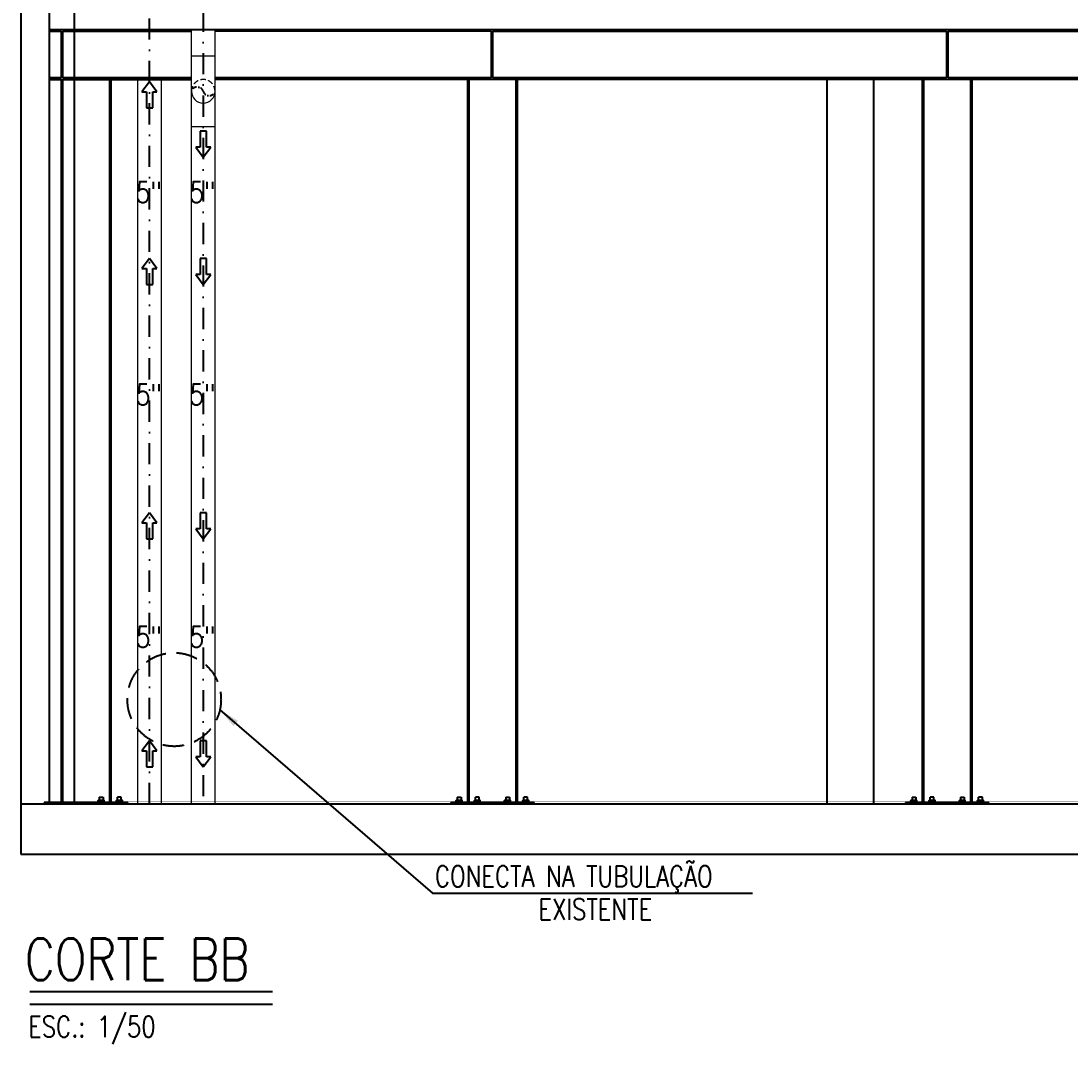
# Model space of a CAD drawing. Header units: millimetres. Extents: x -312439 to 477422, y -331570 to 212570.
# Drawn here: x 357125 to 363404, y 199245 to 205365 of the extents above; entities that cross this region are included whole.
import ezdxf
from ezdxf.enums import TextEntityAlignment as Align

# ---------------------------------------------------------------- set-up
doc = ezdxf.new("R2010")
doc.units = ezdxf.units.MM
doc.linetypes.add('DASHDOT', pattern=[25.4, 12.7, -6.35, 0, -6.35])
doc.linetypes.add('HIDDEN', pattern=[9.525, 6.35, -3.175])
for name, color, linetype in [('1', 7, 'Continuous'), ('2', 2, 'Continuous'), ('4', 4, 'Continuous'), ('ARCONDTEXTO', 4, 'Continuous'), ('TEXTO FORMATO', 4, 'Continuous')]:
    doc.layers.add(name, color=color, linetype=linetype)
doc.styles.add('ROMAND', font='ROMAND.SHX')
doc.styles.add('ROMANS', font='romans.shx', dxfattribs={"height": 187.5})
doc.dimstyles.new('1-50 (MILIMETRO)', dxfattribs={"dimscale": 0, "dimtxt": 125, "dimasz": 125, "dimexe": 100, "dimexo": 100, "dimgap": 50, "dimtad": 0, "dimdec": 0, "dimzin": 0, "dimdsep": 46, "dimtxsty": 'ROMAND', "dimcen": -390, "dimclrd": 1, "dimclre": 1, "dimclrt": 3, "dimadec": 0, "dimazin": 0, "dimtfac": 1, "dimtdec": 0, "dimtix": 1, "dimtmove": 2, "dimatfit": 2, "dimfxl": 1, "dimtvp": 1, "dimtolj": 1, "dimtzin": 0, "dimarcsym": 0})

msp = doc.modelspace()

# ---------------------------------------------------------------- linework, layer by layer
at = {"color": 1, "linetype": 'Continuous', "extrusion": (0, 1, 0)}
for p, q in [((357124.798, 208214.228, 0), (357124.798, 200380.452, 0)), ((357294.798, 200680.452, 0), (357294.798, 208130.452, 0)), ((357294.798, 205305.374, 0), (357364.798, 205305.374, 0)), ((357364.798, 205305.374, 0), (357364.798, 205025.374, 0)), ((357374.798, 205305.374, 0), (358145.118, 205305.374, 0)), ((357374.798, 205025.374, 0), (357374.798, 205305.374, 0)), ((359939.798, 205305.374, 0), (358286.418, 205305.374, 0)), ((359869.798, 205315.374, 0), (359869.798, 205305.374, 0)), ((359939.798, 205305.374, 0), (359939.798, 205025.374, 0)), ((359949.798, 205305.374, 0), (362664.798, 205305.374, 0)), ((359949.798, 205025.374, 0), (359949.798, 205305.374, 0)), ((360019.798, 205305.374, 0), (360019.798, 205315.374, 0)), ((362594.798, 205315.374, 0), (362594.798, 205305.374, 0)), ((362664.798, 205305.374, 0), (362664.798, 205025.374, 0)), ((362674.798, 205305.374, 0), (365389.798, 205305.374, 0)), ((362674.798, 205025.374, 0), (362674.798, 205305.374, 0)), ((362744.798, 205305.374, 0), (362744.798, 205315.374, 0)), ((357364.798, 205025.374, 0), (357294.798, 205025.374, 0)), ((357294.798, 205015.374, 0), (358145.118, 205015.374, 0)), ((357364.423, 205015.374, 0), (357364.423, 200690.452, 0)), ((357374.423, 200690.452, 0), (357374.423, 205015.374, 0)), ((358145.118, 205025.374, 0), (357374.798, 205025.374, 0)), ((357654.423, 205015.374, 0), (357654.423, 200690.452, 0)), ((357664.423, 200690.452, 0), (357664.423, 205015.374, 0)), ((357894.798, 205001.248, 0), (357848.498, 204941.17, 0)), ((357938.652, 204941.17, 0), (357894.798, 205001.248, 0)), ((359939.798, 205025.374, 0), (358286.418, 205025.374, 0)), ((367835.172, 205015.374, 0), (358286.418, 205015.374, 0)), ((359797.191, 205015.374, 0), (359797.191, 200690.452, 0)), ((359807.191, 200690.452, 0), (359807.191, 205015.374, 0)), ((359869.798, 205025.374, 0), (359869.798, 205015.374, 0)), ((362664.798, 205025.374, 0), (359949.798, 205025.374, 0)), ((360019.798, 205015.374, 0), (360019.798, 205025.374, 0)), ((360087.191, 205015.374, 0), (360087.191, 200690.452, 0)), ((360097.191, 200690.452, 0), (360097.191, 205015.374, 0)), ((361949.798, 200680.452, 0), (361949.798, 205015.374, 0)), ((362229.798, 200680.452, 0), (362229.798, 205015.374, 0)), ((362519.148, 205015.374, 0), (362519.148, 200690.452, 0)), ((362529.148, 200690.452, 0), (362529.148, 205015.374, 0)), ((362594.798, 205025.374, 0), (362594.798, 205015.374, 0)), ((365389.798, 205025.374, 0), (362674.798, 205025.374, 0)), ((362744.798, 205015.374, 0), (362744.798, 205025.374, 0)), ((362809.148, 205015.374, 0), (362809.148, 200690.452, 0)), ((362819.148, 200690.452, 0), (362819.148, 205015.374, 0)), ((357848.498, 204941.17, 0), (357875.62, 204941.17, 0)), ((357875.62, 204941.17, 0), (357875.62, 204845.85, 0)), ((357913.975, 204845.85, 0), (357913.975, 204941.17, 0)), ((357913.975, 204941.17, 0), (357938.652, 204941.17, 0)), ((357875.62, 204845.85, 0), (357913.975, 204845.85, 0)), ((357894.798, 203944.263, 0), (357848.498, 203884.185, 0)), ((357938.652, 203884.185, 0), (357894.798, 203944.263, 0)), ((357848.498, 203884.185, 0), (357875.62, 203884.185, 0)), ((357875.62, 203884.185, 0), (357875.62, 203788.866, 0)), ((357913.975, 203788.866, 0), (357913.975, 203884.185, 0)), ((357913.975, 203884.185, 0), (357938.652, 203884.185, 0)), ((357875.62, 203788.866, 0), (357913.975, 203788.866, 0)), ((357894.798, 202422.554, 0), (357848.498, 202362.476, 0)), ((357938.652, 202362.476, 0), (357894.798, 202422.554, 0)), ((357848.498, 202362.476, 0), (357875.62, 202362.476, 0)), ((357875.62, 202362.476, 0), (357875.62, 202267.156, 0)), ((357913.975, 202267.156, 0), (357913.975, 202362.476, 0)), ((357913.975, 202362.476, 0), (357938.652, 202362.476, 0)), ((357875.62, 202267.156, 0), (357913.975, 202267.156, 0)), ((357894.798, 201058.309, 0), (357848.498, 200998.231, 0)), ((357938.652, 200998.231, 0), (357894.798, 201058.309, 0)), ((357848.498, 200998.231, 0), (357875.62, 200998.231, 0)), ((357875.62, 200998.231, 0), (357875.62, 200902.912, 0)), ((357913.975, 200902.912, 0), (357913.975, 200998.231, 0)), ((357913.975, 200998.231, 0), (357938.652, 200998.231, 0)), ((357875.62, 200902.912, 0), (357913.975, 200902.912, 0)), ((357587.162, 200702.452, 0), (357622.669, 200702.452, 0)), ((357587.162, 200692.037, 0), (357587.162, 200700.866, 0)), ((357593.806, 200721.707, 0), (357616.026, 200721.707, 0)), ((357593.806, 200721.707, 0), (357593.806, 200702.452, 0)), ((357604.916, 200692.037, 0), (357604.916, 200700.866, 0)), ((357616.026, 200721.707, 0), (357616.026, 200702.452, 0)), ((357622.669, 200692.037, 0), (357622.669, 200700.866, 0)), ((357731.684, 200702.452, 0), (357696.177, 200702.452, 0)), ((357696.177, 200692.037, 0), (357696.177, 200700.866, 0)), ((357725.04, 200721.707, 0), (357702.82, 200721.707, 0)), ((357702.82, 200702.452, 0), (357702.82, 200721.707, 0)), ((357713.93, 200692.037, 0), (357713.93, 200700.866, 0)), ((357725.04, 200702.452, 0), (357725.04, 200721.707, 0)), ((357731.684, 200692.037, 0), (357731.684, 200700.866, 0)), ((359729.931, 200702.452, 0), (359765.438, 200702.452, 0)), ((359729.931, 200692.037, 0), (359729.931, 200700.866, 0)), ((359736.574, 200721.707, 0), (359758.794, 200721.707, 0)), ((359736.574, 200721.707, 0), (359736.574, 200702.452, 0)), ((359747.684, 200692.037, 0), (359747.684, 200700.866, 0)), ((359758.794, 200721.707, 0), (359758.794, 200702.452, 0)), ((359765.438, 200692.037, 0), (359765.438, 200700.866, 0)), ((359874.452, 200702.452, 0), (359838.945, 200702.452, 0)), ((359838.945, 200692.037, 0), (359838.945, 200700.866, 0)), ((359867.808, 200721.707, 0), (359845.588, 200721.707, 0)), ((359845.588, 200702.452, 0), (359845.588, 200721.707, 0)), ((359856.698, 200692.037, 0), (359856.698, 200700.866, 0)), ((359867.808, 200702.452, 0), (359867.808, 200721.707, 0)), ((359874.452, 200692.037, 0), (359874.452, 200700.866, 0)), ((360019.931, 200702.452, 0), (360055.438, 200702.452, 0)), ((360019.931, 200692.037, 0), (360019.931, 200700.866, 0)), ((360026.574, 200721.707, 0), (360048.794, 200721.707, 0)), ((360026.574, 200721.707, 0), (360026.574, 200702.452, 0)), ((360037.684, 200692.037, 0), (360037.684, 200700.866, 0)), ((360048.794, 200721.707, 0), (360048.794, 200702.452, 0)), ((360055.438, 200692.037, 0), (360055.438, 200700.866, 0)), ((360164.452, 200702.452, 0), (360128.945, 200702.452, 0)), ((360128.945, 200692.037, 0), (360128.945, 200700.866, 0)), ((360157.808, 200721.707, 0), (360135.588, 200721.707, 0)), ((360135.588, 200702.452, 0), (360135.588, 200721.707, 0)), ((360146.698, 200692.037, 0), (360146.698, 200700.866, 0)), ((360157.808, 200702.452, 0), (360157.808, 200721.707, 0)), ((360164.452, 200692.037, 0), (360164.452, 200700.866, 0)), ((362451.887, 200702.452, 0), (362487.394, 200702.452, 0)), ((362451.887, 200692.037, 0), (362451.887, 200700.866, 0)), ((362458.531, 200721.707, 0), (362480.751, 200721.707, 0)), ((362458.531, 200721.707, 0), (362458.531, 200702.452, 0)), ((362469.641, 200692.037, 0), (362469.641, 200700.866, 0)), ((362480.751, 200721.707, 0), (362480.751, 200702.452, 0)), ((362487.394, 200692.037, 0), (362487.394, 200700.866, 0)), ((362596.409, 200702.452, 0), (362560.902, 200702.452, 0)), ((362560.902, 200692.037, 0), (362560.902, 200700.866, 0)), ((362589.765, 200721.707, 0), (362567.545, 200721.707, 0)), ((362567.545, 200702.452, 0), (362567.545, 200721.707, 0)), ((362578.655, 200692.037, 0), (362578.655, 200700.866, 0)), ((362589.765, 200702.452, 0), (362589.765, 200721.707, 0)), ((362596.409, 200692.037, 0), (362596.409, 200700.866, 0)), ((362741.887, 200702.452, 0), (362777.394, 200702.452, 0)), ((362741.887, 200692.037, 0), (362741.887, 200700.866, 0)), ((362748.531, 200721.707, 0), (362770.751, 200721.707, 0)), ((362748.531, 200721.707, 0), (362748.531, 200702.452, 0)), ((362759.641, 200692.037, 0), (362759.641, 200700.866, 0)), ((362770.751, 200721.707, 0), (362770.751, 200702.452, 0)), ((362777.394, 200692.037, 0), (362777.394, 200700.866, 0)), ((362886.409, 200702.452, 0), (362850.902, 200702.452, 0)), ((362850.902, 200692.037, 0), (362850.902, 200700.866, 0)), ((362879.765, 200721.707, 0), (362857.545, 200721.707, 0)), ((362857.545, 200702.452, 0), (362857.545, 200721.707, 0)), ((362868.655, 200692.037, 0), (362868.655, 200700.866, 0)), ((362879.765, 200702.452, 0), (362879.765, 200721.707, 0)), ((362886.409, 200692.037, 0), (362886.409, 200700.866, 0)), ((357264.423, 200690.452, 0), (357264.423, 200680.452, 0)), ((357764.423, 200690.452, 0), (357264.423, 200690.452, 0)), ((357764.423, 200680.452, 0), (357764.423, 200690.452, 0)), ((360197.191, 200690.452, 0), (359697.191, 200690.452, 0)), ((359697.191, 200690.452, 0), (359697.191, 200680.452, 0)), ((360197.191, 200680.452, 0), (360197.191, 200690.452, 0)), ((362919.148, 200690.452, 0), (362419.148, 200690.452, 0)), ((362419.148, 200690.452, 0), (362419.148, 200680.452, 0)), ((362919.148, 200680.452, 0), (362919.148, 200690.452, 0))]:
    msp.add_line(p, q, dxfattribs=at)
at = {"color": 6, "linetype": 'DASHDOT', "ltscale": 10}
for p, q in [((358215.768, 207460.656, 0), (358215.768, 200680.452, 0)), ((357894.798, 200680.452, 0), (357894.798, 206043.077, 0))]:
    msp.add_line(p, q, dxfattribs=at)
at = {"color": 1, "linetype": 'Continuous', "extrusion": (4.71111e-32, -1.77087e-31, -1)}
msp.add_line((357444.798, 200680.452, 0), (357444.798, 207360.452, 0), dxfattribs=at)
at = {"color": 1, "linetype": 'Continuous', "extrusion": (-1.05669e-32, 1.07679e-31, -1)}
msp.add_line((357294.798, 205315.374, 0), (368194.798, 205315.374, 0), dxfattribs=at)
at = {"color": 5, "linetype": 'Continuous', "lineweight": 0, "extrusion": (0, 1, 0)}
for p, q in [((358145.118, 200680.452, 0), (358145.118, 205315.374, 0)), ((358286.418, 200680.452, 0), (358286.418, 205315.374, 0)), ((358145.118, 205156.674, 0), (358286.418, 205156.674, 0)), ((357824.148, 200680.452, 0), (357824.148, 205015.374, 0)), ((357965.448, 200680.452, 0), (357965.448, 205015.374, 0)), ((358286.418, 204732.774, 0), (358145.118, 204732.774, 0))]:
    msp.add_line(p, q, dxfattribs=at)
at = {"color": 4, "linetype": 'Continuous', "extrusion": (0, 1, 0)}
for p, q in [((358196.591, 204705.547, 0), (358196.591, 204610.228, 0)), ((358234.946, 204705.547, 0), (358196.591, 204705.547, 0)), ((358234.946, 204610.228, 0), (358234.946, 204705.547, 0)), ((358171.914, 204610.228, 0), (358215.768, 204550.15, 0)), ((358196.591, 204610.228, 0), (358171.914, 204610.228, 0)), ((358215.768, 204550.15, 0), (358262.068, 204610.228, 0)), ((358262.068, 204610.228, 0), (358234.946, 204610.228, 0)), ((358196.591, 203944.263, 0), (358196.591, 203848.944, 0)), ((358234.946, 203944.263, 0), (358196.591, 203944.263, 0)), ((358234.946, 203848.944, 0), (358234.946, 203944.263, 0)), ((358171.914, 203848.944, 0), (358215.768, 203788.866, 0)), ((358196.591, 203848.944, 0), (358171.914, 203848.944, 0)), ((358215.768, 203788.866, 0), (358262.068, 203848.944, 0)), ((358262.068, 203848.944, 0), (358234.946, 203848.944, 0)), ((358196.591, 202422.554, 0), (358196.591, 202327.234, 0)), ((358234.946, 202422.554, 0), (358196.591, 202422.554, 0)), ((358234.946, 202327.234, 0), (358234.946, 202422.554, 0)), ((358171.914, 202327.234, 0), (358215.768, 202267.156, 0)), ((358196.591, 202327.234, 0), (358171.914, 202327.234, 0)), ((358215.768, 202267.156, 0), (358262.068, 202327.234, 0)), ((358262.068, 202327.234, 0), (358234.946, 202327.234, 0)), ((358196.591, 201058.309, 0), (358196.591, 200962.99, 0)), ((358234.946, 201058.309, 0), (358196.591, 201058.309, 0)), ((358234.946, 200962.99, 0), (358234.946, 201058.309, 0)), ((358171.914, 200962.99, 0), (358215.768, 200902.912, 0)), ((358196.591, 200962.99, 0), (358171.914, 200962.99, 0)), ((358215.768, 200902.912, 0), (358262.068, 200962.99, 0)), ((358262.068, 200962.99, 0), (358234.946, 200962.99, 0))]:
    msp.add_line(p, q, dxfattribs=at)
at = {"color": 1, "linetype": 'Continuous', "extrusion": (-6.76207e-33, 2.63757e-32, -1)}
for p, q in [((368414.798, 200680.452, 0), (357124.798, 200680.452, 0)), ((357124.798, 200380.452, 0), (368944.798, 200380.452, 0))]:
    msp.add_line(p, q, dxfattribs=at)
at = {"color": 1, "linetype": 'HIDDEN', "ltscale": 20}
msp.add_circle((358042.077, 201305.701, 0), 280.061, dxfattribs=at)
at = {"color": 1, "linetype": 'HIDDEN', "lineweight": 0, "ltscale": 5}
msp.add_arc((358215.768, 204944.724, 0), 70.65, 0, 180, dxfattribs=at)
at = {"color": 6, "linetype": 'DASHDOT', "ltscale": 2}
for centre, start, end in [((358180.443, 204933.579, 0), 17.5100773, 162.4899227), ((358251.093, 204955.868, 0), 197.5100773, 342.4899227)]:
    msp.add_arc(centre, 37.041, start, end, dxfattribs=at)
at = {"color": 5, "linetype": 'Continuous', "lineweight": 0}
msp.add_arc((358215.768, 204944.724, 0), 70.65, 180, 0, dxfattribs=at)
at = {"color": 1, "linetype": 'Continuous'}
for points, weights in [([(357587.162, 200700.866, 0), (357587.162, 200702.452, 0), (357587.162, 200702.452, 0)], [1, 1.03795484931, 1]), ([(357596.039, 200702.452, 0), (357591.919, 200702.452, 0), (357587.162, 200700.866, 0)], [1, 1.03795484931, 1]), ([(357604.916, 200700.866, 0), (357600.159, 200702.452, 0), (357596.039, 200702.452, 0)], [1, 1.0379548493, 1]), ([(357613.793, 200702.452, 0), (357609.673, 200702.452, 0), (357604.916, 200700.866, 0)], [1, 1.0379548493, 1]), ([(357622.669, 200700.866, 0), (357617.912, 200702.452, 0), (357613.793, 200702.452, 0)], [1, 1.0379548493, 1]), ([(357622.669, 200702.452, 0), (357622.669, 200702.452, 0), (357622.669, 200700.866, 0)], [1, 1.03795484931, 1]), ([(357696.177, 200702.452, 0), (357696.177, 200702.452, 0), (357696.177, 200700.866, 0)], [1, 1.03795484931, 1]), ([(357696.177, 200700.866, 0), (357700.934, 200702.452, 0), (357705.054, 200702.452, 0)], [1, 1.0379548493, 1]), ([(357705.054, 200702.452, 0), (357709.173, 200702.452, 0), (357713.93, 200700.866, 0)], [1, 1.0379548493, 1]), ([(357713.93, 200700.866, 0), (357718.687, 200702.452, 0), (357722.807, 200702.452, 0)], [1, 1.0379548493, 1]), ([(357722.807, 200702.452, 0), (357726.927, 200702.452, 0), (357731.684, 200700.866, 0)], [1, 1.03795484931, 1]), ([(357731.684, 200700.866, 0), (357731.684, 200702.452, 0), (357731.684, 200702.452, 0)], [1, 1.03795484931, 1]), ([(359729.931, 200700.866, 0), (359729.931, 200702.452, 0), (359729.931, 200702.452, 0)], [1, 1.03795484931, 1]), ([(359738.807, 200702.452, 0), (359734.688, 200702.452, 0), (359729.931, 200700.866, 0)], [1, 1.03795484931, 1]), ([(359747.684, 200700.866, 0), (359742.927, 200702.452, 0), (359738.807, 200702.452, 0)], [1, 1.0379548493, 1]), ([(359756.561, 200702.452, 0), (359752.441, 200702.452, 0), (359747.684, 200700.866, 0)], [1, 1.0379548493, 1]), ([(359765.438, 200700.866, 0), (359760.681, 200702.452, 0), (359756.561, 200702.452, 0)], [1, 1.0379548493, 1]), ([(359765.438, 200702.452, 0), (359765.438, 200702.452, 0), (359765.438, 200700.866, 0)], [1, 1.03795484931, 1]), ([(359838.945, 200702.452, 0), (359838.945, 200702.452, 0), (359838.945, 200700.866, 0)], [1, 1.03795484931, 1]), ([(359838.945, 200700.866, 0), (359843.702, 200702.452, 0), (359847.822, 200702.452, 0)], [1, 1.0379548493, 1]), ([(359847.822, 200702.452, 0), (359851.941, 200702.452, 0), (359856.698, 200700.866, 0)], [1, 1.0379548493, 1]), ([(359856.698, 200700.866, 0), (359861.455, 200702.452, 0), (359865.575, 200702.452, 0)], [1, 1.0379548493, 1]), ([(359865.575, 200702.452, 0), (359869.695, 200702.452, 0), (359874.452, 200700.866, 0)], [1, 1.03795484931, 1]), ([(359874.452, 200700.866, 0), (359874.452, 200702.452, 0), (359874.452, 200702.452, 0)], [1, 1.03795484931, 1]), ([(360019.931, 200700.866, 0), (360019.931, 200702.452, 0), (360019.931, 200702.452, 0)], [1, 1.03795484931, 1]), ([(360028.807, 200702.452, 0), (360024.688, 200702.452, 0), (360019.931, 200700.866, 0)], [1, 1.03795484931, 1]), ([(360037.684, 200700.866, 0), (360032.927, 200702.452, 0), (360028.807, 200702.452, 0)], [1, 1.0379548493, 1]), ([(360046.561, 200702.452, 0), (360042.441, 200702.452, 0), (360037.684, 200700.866, 0)], [1, 1.0379548493, 1]), ([(360055.438, 200700.866, 0), (360050.681, 200702.452, 0), (360046.561, 200702.452, 0)], [1, 1.0379548493, 1]), ([(360055.438, 200702.452, 0), (360055.438, 200702.452, 0), (360055.438, 200700.866, 0)], [1, 1.03795484931, 1]), ([(360128.945, 200702.452, 0), (360128.945, 200702.452, 0), (360128.945, 200700.866, 0)], [1, 1.03795484931, 1]), ([(360128.945, 200700.866, 0), (360133.702, 200702.452, 0), (360137.822, 200702.452, 0)], [1, 1.0379548493, 1]), ([(360137.822, 200702.452, 0), (360141.941, 200702.452, 0), (360146.698, 200700.866, 0)], [1, 1.0379548493, 1]), ([(360146.698, 200700.866, 0), (360151.455, 200702.452, 0), (360155.575, 200702.452, 0)], [1, 1.0379548493, 1]), ([(360155.575, 200702.452, 0), (360159.695, 200702.452, 0), (360164.452, 200700.866, 0)], [1, 1.03795484931, 1]), ([(360164.452, 200700.866, 0), (360164.452, 200702.452, 0), (360164.452, 200702.452, 0)], [1, 1.03795484931, 1]), ([(362451.887, 200700.866, 0), (362451.887, 200702.452, 0), (362451.887, 200702.452, 0)], [1, 1.03795484931, 1]), ([(362460.764, 200702.452, 0), (362456.644, 200702.452, 0), (362451.887, 200700.866, 0)], [1, 1.03795484931, 1]), ([(362469.641, 200700.866, 0), (362464.884, 200702.452, 0), (362460.764, 200702.452, 0)], [1, 1.0379548493, 1]), ([(362478.518, 200702.452, 0), (362474.398, 200702.452, 0), (362469.641, 200700.866, 0)], [1, 1.0379548493, 1]), ([(362487.394, 200700.866, 0), (362482.637, 200702.452, 0), (362478.518, 200702.452, 0)], [1, 1.0379548493, 1]), ([(362487.394, 200702.452, 0), (362487.394, 200702.452, 0), (362487.394, 200700.866, 0)], [1, 1.03795484931, 1]), ([(362560.902, 200702.452, 0), (362560.902, 200702.452, 0), (362560.902, 200700.866, 0)], [1, 1.03795484931, 1]), ([(362560.902, 200700.866, 0), (362565.659, 200702.452, 0), (362569.778, 200702.452, 0)], [1, 1.0379548493, 1]), ([(362569.778, 200702.452, 0), (362573.898, 200702.452, 0), (362578.655, 200700.866, 0)], [1, 1.0379548493, 1]), ([(362578.655, 200700.866, 0), (362583.412, 200702.452, 0), (362587.532, 200702.452, 0)], [1, 1.0379548493, 1]), ([(362587.532, 200702.452, 0), (362591.652, 200702.452, 0), (362596.409, 200700.866, 0)], [1, 1.03795484931, 1]), ([(362596.409, 200700.866, 0), (362596.409, 200702.452, 0), (362596.409, 200702.452, 0)], [1, 1.03795484931, 1]), ([(362741.887, 200700.866, 0), (362741.887, 200702.452, 0), (362741.887, 200702.452, 0)], [1, 1.03795484931, 1]), ([(362750.764, 200702.452, 0), (362746.644, 200702.452, 0), (362741.887, 200700.866, 0)], [1, 1.03795484931, 1]), ([(362759.641, 200700.866, 0), (362754.884, 200702.452, 0), (362750.764, 200702.452, 0)], [1, 1.0379548493, 1]), ([(362768.518, 200702.452, 0), (362764.398, 200702.452, 0), (362759.641, 200700.866, 0)], [1, 1.0379548493, 1]), ([(362777.394, 200700.866, 0), (362772.637, 200702.452, 0), (362768.518, 200702.452, 0)], [1, 1.0379548493, 1]), ([(362777.394, 200702.452, 0), (362777.394, 200702.452, 0), (362777.394, 200700.866, 0)], [1, 1.03795484931, 1]), ([(362850.902, 200702.452, 0), (362850.902, 200702.452, 0), (362850.902, 200700.866, 0)], [1, 1.03795484931, 1]), ([(362850.902, 200700.866, 0), (362855.659, 200702.452, 0), (362859.778, 200702.452, 0)], [1, 1.0379548493, 1]), ([(362859.778, 200702.452, 0), (362863.898, 200702.452, 0), (362868.655, 200700.866, 0)], [1, 1.0379548493, 1]), ([(362868.655, 200700.866, 0), (362873.412, 200702.452, 0), (362877.532, 200702.452, 0)], [1, 1.0379548493, 1]), ([(362877.532, 200702.452, 0), (362881.652, 200702.452, 0), (362886.409, 200700.866, 0)], [1, 1.03795484931, 1]), ([(362886.409, 200700.866, 0), (362886.409, 200702.452, 0), (362886.409, 200702.452, 0)], [1, 1.03795484931, 1]), ([(357587.162, 200690.452, 0), (357587.162, 200690.452, 0), (357587.162, 200692.037, 0)], [1, 1.03795484931, 1]), ([(357587.162, 200692.037, 0), (357591.919, 200690.452, 0), (357596.039, 200690.452, 0)], [1, 1.0379548493, 1]), ([(357596.039, 200690.452, 0), (357600.159, 200690.452, 0), (357604.916, 200692.037, 0)], [1, 1.0379548493, 1]), ([(357604.916, 200692.037, 0), (357609.673, 200690.452, 0), (357613.793, 200690.452, 0)], [1, 1.0379548493, 1]), ([(357613.793, 200690.452, 0), (357617.912, 200690.452, 0), (357622.669, 200692.037, 0)], [1, 1.0379548493, 1]), ([(357622.669, 200692.037, 0), (357622.669, 200690.452, 0), (357622.669, 200690.452, 0)], [1, 1.03795484931, 1]), ([(357696.177, 200692.037, 0), (357696.177, 200690.452, 0), (357696.177, 200690.452, 0)], [1, 1.03795484931, 1]), ([(357705.054, 200690.452, 0), (357700.934, 200690.452, 0), (357696.177, 200692.037, 0)], [1, 1.0379548493, 1]), ([(357713.93, 200692.037, 0), (357709.173, 200690.452, 0), (357705.054, 200690.452, 0)], [1, 1.0379548493, 1]), ([(357722.807, 200690.452, 0), (357718.687, 200690.452, 0), (357713.93, 200692.037, 0)], [1, 1.0379548493, 1]), ([(357731.684, 200692.037, 0), (357726.927, 200690.452, 0), (357722.807, 200690.452, 0)], [1, 1.0379548493, 1]), ([(357731.684, 200690.452, 0), (357731.684, 200690.452, 0), (357731.684, 200692.037, 0)], [1, 1.03795484931, 1]), ([(359729.931, 200690.452, 0), (359729.931, 200690.452, 0), (359729.931, 200692.037, 0)], [1, 1.03795484931, 1]), ([(359729.931, 200692.037, 0), (359734.688, 200690.452, 0), (359738.807, 200690.452, 0)], [1, 1.0379548493, 1]), ([(359738.807, 200690.452, 0), (359742.927, 200690.452, 0), (359747.684, 200692.037, 0)], [1, 1.0379548493, 1]), ([(359747.684, 200692.037, 0), (359752.441, 200690.452, 0), (359756.561, 200690.452, 0)], [1, 1.0379548493, 1]), ([(359756.561, 200690.452, 0), (359760.681, 200690.452, 0), (359765.438, 200692.037, 0)], [1, 1.0379548493, 1]), ([(359765.438, 200692.037, 0), (359765.438, 200690.452, 0), (359765.438, 200690.452, 0)], [1, 1.03795484931, 1]), ([(359838.945, 200692.037, 0), (359838.945, 200690.452, 0), (359838.945, 200690.452, 0)], [1, 1.03795484931, 1]), ([(359847.822, 200690.452, 0), (359843.702, 200690.452, 0), (359838.945, 200692.037, 0)], [1, 1.0379548493, 1]), ([(359856.698, 200692.037, 0), (359851.941, 200690.452, 0), (359847.822, 200690.452, 0)], [1, 1.0379548493, 1]), ([(359865.575, 200690.452, 0), (359861.455, 200690.452, 0), (359856.698, 200692.037, 0)], [1, 1.0379548493, 1]), ([(359874.452, 200692.037, 0), (359869.695, 200690.452, 0), (359865.575, 200690.452, 0)], [1, 1.0379548493, 1]), ([(359874.452, 200690.452, 0), (359874.452, 200690.452, 0), (359874.452, 200692.037, 0)], [1, 1.03795484931, 1]), ([(360019.931, 200690.452, 0), (360019.931, 200690.452, 0), (360019.931, 200692.037, 0)], [1, 1.03795484931, 1]), ([(360019.931, 200692.037, 0), (360024.688, 200690.452, 0), (360028.807, 200690.452, 0)], [1, 1.0379548493, 1]), ([(360028.807, 200690.452, 0), (360032.927, 200690.452, 0), (360037.684, 200692.037, 0)], [1, 1.0379548493, 1]), ([(360037.684, 200692.037, 0), (360042.441, 200690.452, 0), (360046.561, 200690.452, 0)], [1, 1.0379548493, 1]), ([(360046.561, 200690.452, 0), (360050.681, 200690.452, 0), (360055.438, 200692.037, 0)], [1, 1.0379548493, 1]), ([(360055.438, 200692.037, 0), (360055.438, 200690.452, 0), (360055.438, 200690.452, 0)], [1, 1.03795484931, 1]), ([(360128.945, 200692.037, 0), (360128.945, 200690.452, 0), (360128.945, 200690.452, 0)], [1, 1.03795484931, 1]), ([(360137.822, 200690.452, 0), (360133.702, 200690.452, 0), (360128.945, 200692.037, 0)], [1, 1.0379548493, 1]), ([(360146.698, 200692.037, 0), (360141.941, 200690.452, 0), (360137.822, 200690.452, 0)], [1, 1.0379548493, 1]), ([(360155.575, 200690.452, 0), (360151.455, 200690.452, 0), (360146.698, 200692.037, 0)], [1, 1.0379548493, 1]), ([(360164.452, 200692.037, 0), (360159.695, 200690.452, 0), (360155.575, 200690.452, 0)], [1, 1.0379548493, 1]), ([(360164.452, 200690.452, 0), (360164.452, 200690.452, 0), (360164.452, 200692.037, 0)], [1, 1.03795484931, 1]), ([(362451.887, 200690.452, 0), (362451.887, 200690.452, 0), (362451.887, 200692.037, 0)], [1, 1.03795484931, 1]), ([(362451.887, 200692.037, 0), (362456.644, 200690.452, 0), (362460.764, 200690.452, 0)], [1, 1.0379548493, 1]), ([(362460.764, 200690.452, 0), (362464.884, 200690.452, 0), (362469.641, 200692.037, 0)], [1, 1.0379548493, 1]), ([(362469.641, 200692.037, 0), (362474.398, 200690.452, 0), (362478.518, 200690.452, 0)], [1, 1.0379548493, 1]), ([(362478.518, 200690.452, 0), (362482.637, 200690.452, 0), (362487.394, 200692.037, 0)], [1, 1.0379548493, 1]), ([(362487.394, 200692.037, 0), (362487.394, 200690.452, 0), (362487.394, 200690.452, 0)], [1, 1.03795484931, 1]), ([(362560.902, 200692.037, 0), (362560.902, 200690.452, 0), (362560.902, 200690.452, 0)], [1, 1.03795484931, 1]), ([(362569.778, 200690.452, 0), (362565.659, 200690.452, 0), (362560.902, 200692.037, 0)], [1, 1.0379548493, 1]), ([(362578.655, 200692.037, 0), (362573.898, 200690.452, 0), (362569.778, 200690.452, 0)], [1, 1.0379548493, 1]), ([(362587.532, 200690.452, 0), (362583.412, 200690.452, 0), (362578.655, 200692.037, 0)], [1, 1.0379548493, 1]), ([(362596.409, 200692.037, 0), (362591.652, 200690.452, 0), (362587.532, 200690.452, 0)], [1, 1.0379548493, 1]), ([(362596.409, 200690.452, 0), (362596.409, 200690.452, 0), (362596.409, 200692.037, 0)], [1, 1.03795484931, 1]), ([(362741.887, 200690.452, 0), (362741.887, 200690.452, 0), (362741.887, 200692.037, 0)], [1, 1.03795484931, 1]), ([(362741.887, 200692.037, 0), (362746.644, 200690.452, 0), (362750.764, 200690.452, 0)], [1, 1.0379548493, 1]), ([(362750.764, 200690.452, 0), (362754.884, 200690.452, 0), (362759.641, 200692.037, 0)], [1, 1.0379548493, 1]), ([(362759.641, 200692.037, 0), (362764.398, 200690.452, 0), (362768.518, 200690.452, 0)], [1, 1.0379548493, 1]), ([(362768.518, 200690.452, 0), (362772.637, 200690.452, 0), (362777.394, 200692.037, 0)], [1, 1.0379548493, 1]), ([(362777.394, 200692.037, 0), (362777.394, 200690.452, 0), (362777.394, 200690.452, 0)], [1, 1.03795484931, 1]), ([(362850.902, 200692.037, 0), (362850.902, 200690.452, 0), (362850.902, 200690.452, 0)], [1, 1.03795484931, 1]), ([(362859.778, 200690.452, 0), (362855.659, 200690.452, 0), (362850.902, 200692.037, 0)], [1, 1.0379548493, 1]), ([(362868.655, 200692.037, 0), (362863.898, 200690.452, 0), (362859.778, 200690.452, 0)], [1, 1.0379548493, 1]), ([(362877.532, 200690.452, 0), (362873.412, 200690.452, 0), (362868.655, 200692.037, 0)], [1, 1.0379548493, 1]), ([(362886.409, 200692.037, 0), (362881.652, 200690.452, 0), (362877.532, 200690.452, 0)], [1, 1.0379548493, 1]), ([(362886.409, 200690.452, 0), (362886.409, 200690.452, 0), (362886.409, 200692.037, 0)], [1, 1.03795484931, 1])]:
    msp.add_rational_spline(points, weights, degree=2, dxfattribs=at)
at = {"layer": '1', "color": 1}
msp.add_line((357177.778, 199483.346, 0), (358630.283, 199483.346, 0), dxfattribs=at)
at = {"layer": '2', "color": 2}
msp.add_line((357177.778, 199558.346, 0), (358630.283, 199558.346, 0), dxfattribs=at)

# ---------------------------------------------------------------- texts
at = {"layer": '2', "color": 2, "style": 'ROMANS', "width": 0.8}
msp.add_text('CORTE BB', height=250, dxfattribs=at).set_placement((357147.264, 199752.047, 0), align=Align.MIDDLE_LEFT)
at = {"layer": '4', "color": 4, "style": 'ROMANS', "width": 0.8}
msp.add_text('ESC.: 1/50', height=125, dxfattribs=at).set_placement((357167.778, 199348.989, 0), align=Align.MIDDLE_LEFT)
at = {"layer": 'ARCONDTEXTO', "linetype": 'Continuous', "lineweight": -3, "style": 'ROMANS', "width": 0.8}
for s, p in [('5"', (357813.189, 204277.491, 0)), ('5"', (358134.16, 204277.491, 0)), ('5"', (357813.189, 203067.516, 0)), ('5"', (358134.16, 203067.516, 0)), ('5"', (357813.189, 201617.098, 0)), ('5"', (358134.16, 201617.098, 0)), ('CONECTA NA TUBULAÇÃO', (359602.667, 200185.426, 0)), ('EXISTENTE ', (360221.626, 199987.746, 0))]:
    msp.add_text(s, height=125, dxfattribs=at).set_placement(p)

# ---------------------------------------------------------------- leaders
at = {"layer": 'TEXTO FORMATO'}
msp.add_leader([(358315.367, 201244.493, 0), (359588.714, 200147.533, 0), (361502.885, 200147.533, 0)], dimstyle='1-50 (MILIMETRO)', override={"dimscale": 1}, dxfattribs=at)

doc.saveas('drawing.dxf')
